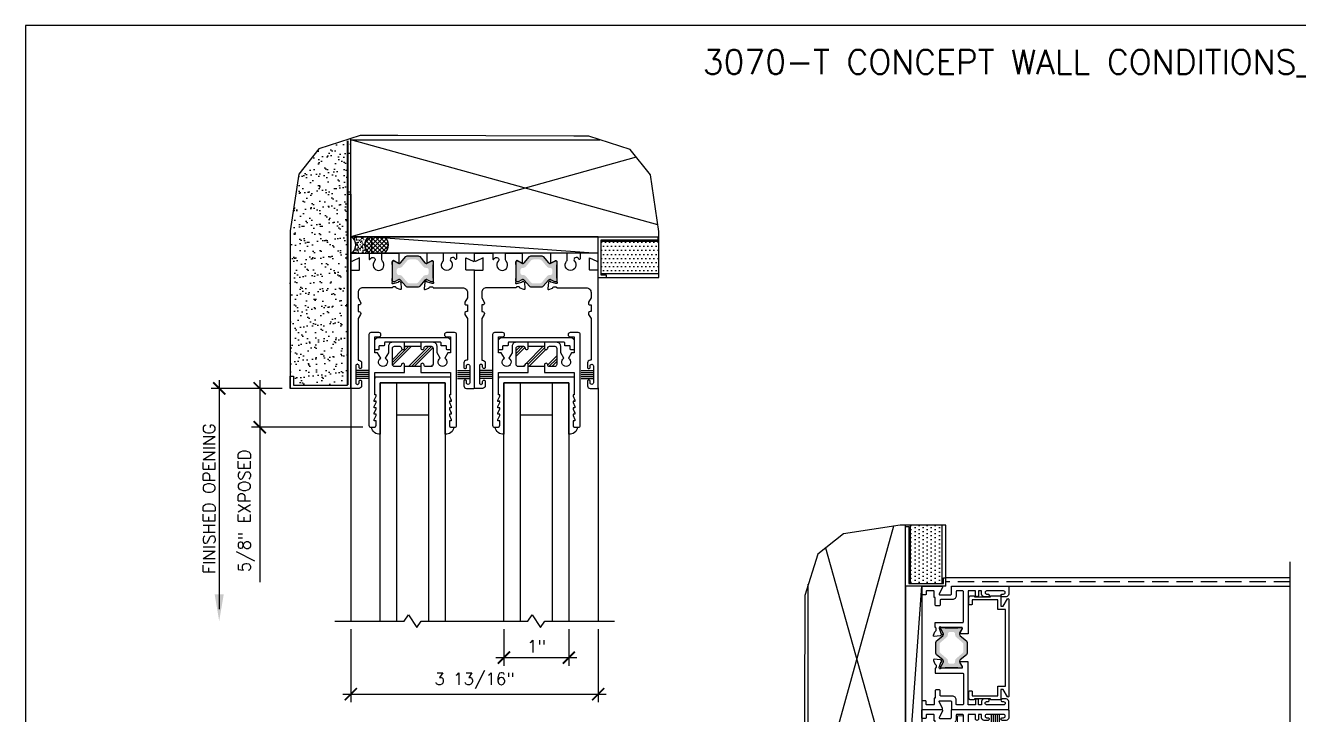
# Model space of a CAD drawing. Header units: inches. Extents: x 819.8 to 852.5, y 498 to 521.
# Drawn here: x 819.84 to 839.48, y 510.4 to 521.03 of the extents above; entities that cross this region are included whole.
import ezdxf

# ---------------------------------------------------------------- set-up
doc = ezdxf.new("R2010")
doc.units = ezdxf.units.IN
doc.header["$MEASUREMENT"] = 0
doc.linetypes.add('HIDDEN', pattern=[0.375, 0.25, -0.125])
for name, color, linetype in [('BACKUP PLATE', 6, 'Continuous'), ('BREAK', 6, 'Continuous'), ('DIM', 140, 'Continuous'), ('DIM @ 1', 140, 'Continuous'), ('ELEV_FRAME', 1, 'Continuous'), ('FRAME', 1, 'Continuous'), ('GEOMETRY', 7, 'Continuous'), ('GLASS', 7, 'Continuous'), ('GLASS-VINYL', 7, 'Continuous'), ('HATCH', 7, 'Continuous'), ('I-STRUT', 7, 'Continuous'), ('SEAL', 7, 'Continuous'), ('SHIM', 1, 'Continuous'), ('SILL-PAN', 7, 'Continuous'), ('STRIKE PLATE', 3, 'Continuous'), ('STRIKE-PLATE', 7, 'Continuous'), ('TEXT', 7, 'Continuous'), ('VENT', 5, 'Continuous'), ('WALL-CONDITION', 7, 'Continuous')]:
    doc.layers.add(name, color=color, linetype=linetype)
doc.layers.add('VIEWPORT LAYOUT', color=40, linetype='Continuous', plot=False)
doc.styles.get("Standard").update_dxf_attribs({"font": 'romans.shx'})
doc.dimstyles.new('1X1', dxfattribs={"dimtxt": 0.1875, "dimasz": 0.1875, "dimexe": 0.125, "dimexo": 0.125, "dimgap": 0.062, "dimtad": 1, "dimdec": 4, "dimzin": 11, "dimdsep": 46, "dimlunit": 5, "dimtxsty": 'Standard', "dimblk1": 'ARCHTICK', "dimblk2": 'ARCHTICK', "dimsah": 1, "dimcen": 0, "dimdle": 0.125, "dimadec": 0, "dimazin": 0, "dimtfac": 1, "dimtdec": 4, "dimtofl": 0, "dimtmove": 0, "dimatfit": 3, "dimldrblk": 'ARROW', "dimfxl": 0, "dimfrac": 2, "dimtolj": 1, "dimtzin": 0, "dimarcsym": 0})
pattern_1 = [(127.5, (0.01, 0), (-0.057805, -0.00189), [0, -0.0456, 0, -0.051, 0, -0.04875]), (97.5, (0.01, 0), (-0.084664, 0.053093), [0, -0.0246, 0, -0.0411, 0, -0.01575]), (57.5, (0.01, -0.0369), (-0.00017, 0.093424), [0, -0.015, 0, -0.054, 0, -0.0705]), (47.5, (0.01, -0.0369), (-0.02633, 0.090184), [0, -0.0075, 0, -0.0354, 0, -0.0405])]
pattern_2 = [(225, (0.01, 0), (0.0331456, -0.0331456), []), (315, (0.01, 0), (0.0331456, 0.0331456), [])]

# ---------------------------------------------------------------- blocks, each defined once
blk = doc.blocks.new('PAPER-SPACE')
blk.add_lwpolyline([(0, 0), (784.37, 0), (784.37, 553.2), (0, 553.2)], close=True)
blk = doc.blocks.new('3700-HEAD')
at = {"layer": 'I-STRUT'}
h = blk.add_hatch(color=256, dxfattribs=at)
h.dxf.hatch_style = 1
edge = h.paths.add_edge_path(flags=16)
edge.add_arc((0.753, 1.692), 0.0472, 39.9998, 90, ccw=False)
edge.add_line((0.789, 1.722), (0.87, 1.626))
edge.add_arc((0.906, 1.657), 0.0472, 219.9998, 270)
edge.add_line((0.906, 1.609), (1.002, 1.609))
edge.add_arc((1.002, 1.657), 0.0472, 270, 320.0002)
edge.add_line((1.038, 1.626), (1.119, 1.722))
edge.add_arc((1.155, 1.692), 0.0472, 90, 140.0002, ccw=False)
edge.add_line((1.155, 1.739), (1.165, 1.739))
edge.add_arc((1.165, 1.774), 0.0355, 270.7985, 360)
edge.add_line((1.2, 1.774), (1.2, 1.814))
edge.add_arc((1.165, 1.814), 0.0355, 0, 89.2015)
edge.add_line((1.165, 1.85), (1.155, 1.85))
edge.add_arc((1.155, 1.897), 0.0472, 219.9998, 270, ccw=False)
edge.add_line((1.119, 1.867), (1.038, 1.962))
edge.add_arc((1.002, 1.932), 0.0472, 39.9998, 90)
edge.add_line((1.002, 1.979), (0.906, 1.979))
edge.add_arc((0.906, 1.932), 0.0472, 90, 140.0002)
edge.add_line((0.87, 1.962), (0.789, 1.867))
edge.add_arc((0.753, 1.897), 0.0472, 270, 320.0002, ccw=False)
edge.add_line((0.753, 1.85), (0.743, 1.85))
edge.add_arc((0.743, 1.814), 0.0355, 90.7985, 180)
edge.add_line((0.708, 1.814), (0.708, 1.774))
edge.add_arc((0.743, 1.774), 0.0355, 180, 269.2015)
edge.add_line((0.743, 1.739), (0.753, 1.739))
edge = h.paths.add_edge_path()
edge.add_arc((0.744, 1.948), 0.0302, 239.9999, 319.9998)
edge.add_line((0.767, 1.929), (0.847, 2.024))
edge.add_arc((0.87, 2.004), 0.0302, 90, 139.9998, ccw=False)
edge.add_line((0.87, 2.034), (1.038, 2.034))
edge.add_arc((1.038, 2.004), 0.0302, 40.0002, 90, ccw=False)
edge.add_line((1.061, 2.024), (1.141, 1.929))
edge.add_arc((1.164, 1.948), 0.0302, 220.0002, 300.0001)
edge.add_line((1.179, 1.922), (1.237, 1.955))
edge.add_arc((1.243, 1.945), 0.0119, 90, 120.0001, ccw=False)
edge.add_line((1.243, 1.957), (1.257, 1.957))
edge.add_arc((1.257, 1.945), 0.0119, 0.069, 90.069, ccw=False)
edge.add_line((1.269, 1.945), (1.269, 1.902))
edge.add_arc((1.259, 1.902), 0.00991, -53.1301, 0, ccw=False)
edge.add_line((1.265, 1.894), (1.265, 1.694))
edge.add_arc((1.259, 1.686), 0.00991, 0, 53.1301, ccw=False)
edge.add_line((1.269, 1.686), (1.269, 1.643))
edge.add_arc((1.257, 1.643), 0.0119, 270, 360, ccw=False)
edge.add_line((1.257, 1.632), (1.243, 1.632))
edge.add_arc((1.243, 1.643), 0.0119, 239.9999, 270, ccw=False)
edge.add_line((1.237, 1.633), (1.179, 1.666))
edge.add_arc((1.164, 1.64), 0.0302, 59.9999, 139.9998)
edge.add_line((1.141, 1.66), (1.061, 1.565))
edge.add_arc((1.038, 1.584), 0.0302, 270, 319.9998, ccw=False)
edge.add_line((1.038, 1.554), (0.87, 1.554))
edge.add_arc((0.87, 1.584), 0.0302, 220.0002, 270, ccw=False)
edge.add_line((0.847, 1.565), (0.767, 1.66))
edge.add_arc((0.744, 1.64), 0.0302, 40.0002, 120.0001)
edge.add_line((0.729, 1.666), (0.671, 1.633))
edge.add_arc((0.665, 1.643), 0.0119, 270, 300.0001, ccw=False)
edge.add_line((0.665, 1.632), (0.651, 1.632))
edge.add_arc((0.651, 1.643), 0.0119, 180, 270, ccw=False)
edge.add_line((0.639, 1.643), (0.639, 1.686))
edge.add_arc((0.649, 1.686), 0.00991, 126.8699, 180, ccw=False)
edge.add_line((0.643, 1.694), (0.643, 1.894))
edge.add_arc((0.649, 1.902), 0.00991, 180, 233.1301, ccw=False)
edge.add_line((0.639, 1.902), (0.639, 1.945))
edge.add_arc((0.651, 1.945), 0.0119, 89.931, 179.931, ccw=False)
edge.add_line((0.651, 1.957), (0.665, 1.957))
edge.add_arc((0.665, 1.945), 0.0119, 59.9999, 90, ccw=False)
edge.add_line((0.671, 1.955), (0.729, 1.922))
for points in [[(0.11, 1.388), (0.148, 1.322, -0.57735), (0.122, 1.277), (0.11, 1.277), (0.11, 1.177), (0.122, 1.177, -0.57735), (0.148, 1.132), (0.11, 1.066), (0.11, 0.434, 0.414214), (0.12, 0.424), (0.125, 0.424, -0.414214), (0.165, 0.384), (0.165, 0.317, -0.414214), (0.145, 0.297), (0.144, 0.297, -0.414214), (0.125, 0.317), (0.125, 0.338, 0.414214), (0.1, 0.362), (0.099, 0.362, 0.414214), (0.075, 0.338), (0.075, 0.077, 0.414214), (0.099, 0.052), (0.1, 0.052, 0.414214), (0.125, 0.077), (0.125, 0.098, -0.414214), (0.144, 0.117), (0.145, 0.117, -0.414214), (0.165, 0.098), (0.165, 0.03, -0.414214), (0.125, -0.01), (0.01, -0.01, -0.414214), (0, 0), (0, 1.805, -0.414214), (0.01, 1.815), (0.125, 1.815, 0.414214), (0.135, 1.825), (0.135, 2.003), (0.023, 1.951, -0.546624), (0, 1.966), (0, 2.068, -0.414214), (0.01, 2.078), (0.27, 2.078, -0.414214), (0.28, 2.068), (0.28, 1.99, 0.733941), (0.298, 1.984, -0.034035), (0.311, 2, -0.505732), (0.369, 1.994), (0.369, 1.993, -0.327538), (0.365, 1.951, 0.652778), (0.427, 1.81, 0.660027), (0.487, 1.952, -0.193039), (0.479, 1.973), (0.479, 2.068, -0.414214), (0.489, 2.078), (0.727, 2.078, -0.414214), (0.737, 2.068), (0.737, 1.933, -0.585524), (0.725, 1.926), (0.666, 1.959, 0.137872), (0.659, 1.961), (0.651, 1.961, 0.414214), (0.639, 1.949), (0.639, 1.636, -0.213422), (0.635, 1.627, 0.6885), (0.643, 1.606), (0.649, 1.606, 0.065543), (0.652, 1.607), (0.728, 1.627, 0.267949), (0.736, 1.635), (0.738, 1.64, -0.57735), (0.751, 1.643), (0.765, 1.629, -0.176327), (0.769, 1.622), (0.777, 1.529, -0.548619), (0.761, 1.516), (0.705, 1.537, -0.263725), (0.698, 1.545, 0.359508), (0.686, 1.555), (0.651, 1.555, 0.414214), (0.639, 1.543), (0.185, 1.543, 0.414214), (0.11, 1.468), (0.11, 1.388)], [(1.798, 1.388), (1.76, 1.322, 0.57735), (1.786, 1.277), (1.798, 1.277), (1.798, 1.177), (1.786, 1.177, 0.57735), (1.76, 1.132), (1.798, 1.066), (1.798, 0.434, -0.414214), (1.788, 0.424), (1.783, 0.424, 0.414214), (1.743, 0.384), (1.743, 0.317, 0.414214), (1.763, 0.297), (1.763, 0.297, 0.414214), (1.783, 0.317), (1.783, 0.338, -0.414214), (1.807, 0.362), (1.808, 0.362, -0.414214), (1.833, 0.338), (1.833, 0.077, -0.414214), (1.808, 0.052), (1.807, 0.052, -0.414214), (1.783, 0.077), (1.783, 0.098, 0.414214), (1.763, 0.117), (1.762, 0.117, 0.414214), (1.743, 0.098), (1.743, 0.03, 0.414214), (1.783, -0.01), (1.898, -0.01, 0.414214), (1.908, 0), (1.908, 1.805, 0.414214), (1.898, 1.815), (1.783, 1.815, -0.414214), (1.773, 1.825), (1.773, 2.003), (1.885, 1.951, 0.546624), (1.908, 1.966), (1.908, 2.068, 0.414214), (1.898, 2.078), (1.638, 2.078, 0.414214), (1.628, 2.068), (1.628, 1.99, -0.733941), (1.61, 1.984, 0.034035), (1.597, 2, 0.505732), (1.539, 1.994), (1.539, 1.993, 0.327538), (1.543, 1.951, -0.652778), (1.481, 1.81, -0.660027), (1.421, 1.952, 0.193039), (1.429, 1.973), (1.429, 2.068, 0.414214), (1.419, 2.078), (1.181, 2.078, 0.414214), (1.171, 2.068), (1.171, 1.933, 0.585524), (1.183, 1.926), (1.242, 1.959, -0.137872), (1.249, 1.961), (1.257, 1.961, -0.414214), (1.269, 1.949), (1.269, 1.636, 0.213422), (1.273, 1.627, -0.6885), (1.265, 1.606), (1.259, 1.606, -0.065543), (1.256, 1.607), (1.18, 1.627, -0.267949), (1.172, 1.635), (1.17, 1.64, 0.57735), (1.157, 1.643), (1.143, 1.629, 0.176327), (1.139, 1.622), (1.131, 1.529, 0.548619), (1.147, 1.516), (1.203, 1.537, 0.263725), (1.21, 1.545, -0.359508), (1.222, 1.555), (1.257, 1.555, -0.414214), (1.269, 1.543), (1.723, 1.543, -0.414214), (1.798, 1.468), (1.798, 1.388)]]:
    blk.add_lwpolyline(points, format="xyb")
blk.add_lwpolyline([(0.729, 1.922, 0.36397), (0.767, 1.929), (0.847, 2.024, -0.221694), (0.87, 2.034), (1.038, 2.034, -0.221694), (1.061, 2.024), (1.141, 1.929, 0.36397), (1.179, 1.922), (1.237, 1.955, -0.131653), (1.243, 1.957), (1.257, 1.957, -0.414214), (1.269, 1.945), (1.269, 1.902, -0.236068), (1.265, 1.894), (1.265, 1.694, -0.236068), (1.269, 1.686), (1.269, 1.643, -0.414214), (1.257, 1.632), (1.243, 1.632, -0.131653), (1.237, 1.633), (1.179, 1.666, 0.36397), (1.141, 1.66), (1.061, 1.565, -0.221694), (1.038, 1.554), (0.87, 1.554, -0.221694), (0.847, 1.565), (0.767, 1.66, 0.36397), (0.729, 1.666), (0.671, 1.633, -0.131653), (0.665, 1.632), (0.651, 1.632, -0.414214), (0.639, 1.643), (0.639, 1.686, -0.236068), (0.643, 1.694), (0.643, 1.894, -0.236068), (0.639, 1.902), (0.639, 1.945, -0.414214), (0.651, 1.957), (0.665, 1.957, -0.131653), (0.671, 1.955)], format="xyb", close=True, dxfattribs=at)
blk = doc.blocks.new('RALE-SREADER')
at = {"layer": 'GEOMETRY', "color": 1}
blk.add_lwpolyline([(0.135, -0.08), (0.07, -0.08, 0.414214), (0.06, -0.09), (0.06, -0.133, -0.414214), (0.05, -0.143), (0.01, -0.143, -0.414214), (0, -0.133), (0, 0, -0.414214), (0.05, 0.05), (1.116, 0.05, -0.414214), (1.166, 0), (1.166, -0.133, -0.414214), (1.156, -0.143), (1.116, -0.143, -0.414214), (1.106, -0.133), (1.106, -0.09, 0.414214), (1.096, -0.08), (1.031, -0.08, -0.414214), (1.021, -0.07), (1.021, -0.035, 0.414214), (1.011, -0.025), (0.155, -0.025, 0.414214), (0.145, -0.035), (0.145, -0.07, -0.414214)], format="xyb", close=True, dxfattribs=at)
blk = doc.blocks.new('3075 TOP RAIL')
h = blk.add_hatch()
h.set_pattern_fill('PLAST', angle=45, style=0)
h.paths.add_polyline_path([(-0.125, 0.312), (-0.125, 0.286, -0.414214), (-0.149, 0.262), (-0.151, 0.262, -0.414214), (-0.175, 0.286), (-0.175, 0.287, 0.414214), (-0.2, 0.312), (-0.282, 0.312, 0.414214), (-0.313, 0.281), (-0.313, 0.031, 0.414214), (-0.282, 0), (-0.2, 0, 0.414214), (-0.175, 0.025, -0.414214), (-0.15, 0.05), (-0.149, 0.05, -0.414214), (-0.125, 0.026), (-0.125, 0), (0.125, 0), (0.125, 0.026, -0.414214), (0.149, 0.05), (0.15, 0.05, -0.414214), (0.175, 0.025, 0.414214), (0.2, 0), (0.282, 0, 0.414214), (0.313, 0.031), (0.313, 0.281, 0.414214), (0.282, 0.312), (0.2, 0.312, 0.420325), (0.175, 0.286, -0.420203), (0.151, 0.262), (0.149, 0.262, -0.414214), (0.125, 0.286), (0.125, 0.312)])
at = {"color": 7}
for p, q in [((-0.125, 0.312), (0.125, 0.312)), ((0.125, 0), (-0.125, 0))]:
    blk.add_line(p, q, dxfattribs=at)
for points in [[(-0.149, 0.05), (-0.15, 0.05, 0.414214), (-0.175, 0.025, -0.414214), (-0.2, 0), (-0.282, 0, -0.414214), (-0.313, 0.031), (-0.313, 0.281, -0.414214), (-0.282, 0.312), (-0.2, 0.312, -0.414214), (-0.175, 0.287), (-0.175, 0.286, 0.414214), (-0.151, 0.262), (-0.149, 0.262, 0.414214), (-0.125, 0.286), (-0.125, 0.343), (-0.126, 0.374), (-0.156, 0.374), (-0.313, 0.374, 0.414214), (-0.375, 0.312), (-0.375, 0.214), (-0.425, 0.129, -3.732051), (-0.494, 0.129), (-0.543, 0.214), (-0.583, 0.214), (-0.583, 0.461), (-0.519, 0.461, 0.414214), (-0.49, 0.49), (-0.49, 0.492, 0.414214), (-0.521, 0.523), (-0.646, 0.523, 0.414214), (-0.677, 0.492), (-0.677, -0.906, 0.414214), (-0.646, -0.937), (-0.596, -0.937, 0.414214), (-0.565, -0.906), (-0.565, -0.837), (-0.595, -0.837), (-0.595, -0.817), (-0.565, -0.757), (-0.565, -0.737), (-0.595, -0.737), (-0.595, -0.717), (-0.565, -0.657), (-0.565, -0.637), (-0.595, -0.637), (-0.595, -0.617), (-0.565, -0.557), (-0.565, -0.537), (-0.595, -0.537), (-0.595, -0.517), (-0.565, -0.457), (-0.565, -0.437), (-0.583, -0.437), (-0.583, -0.094), (-0.125, -0.094), (-0.125, 0.026, 0.414214)], [(0.583, -0.437), (0.565, -0.437), (0.565, -0.457), (0.595, -0.517), (0.595, -0.537), (0.565, -0.537), (0.565, -0.557), (0.595, -0.617), (0.595, -0.637), (0.565, -0.637), (0.565, -0.657), (0.595, -0.717), (0.595, -0.737), (0.565, -0.737), (0.565, -0.757), (0.595, -0.817), (0.595, -0.837), (0.565, -0.837), (0.565, -0.906, 0.414214), (0.596, -0.937), (0.646, -0.937, 0.414214), (0.677, -0.906), (0.677, 0.492, 0.414214), (0.646, 0.523), (0.521, 0.523, 0.414214), (0.49, 0.492), (0.49, 0.49, 0.414214), (0.519, 0.461), (0.583, 0.461), (0.583, 0.214), (0.543, 0.214), (0.493, 0.129, -3.732051), (0.425, 0.129), (0.375, 0.214), (0.375, 0.312, 0.414214), (0.313, 0.374), (0.156, 0.374), (0.127, 0.374), (0.125, 0.343), (0.125, 0.286, 0.414214), (0.149, 0.262), (0.151, 0.262, 0.414214), (0.175, 0.286), (0.175, 0.287, -0.414214), (0.2, 0.312), (0.282, 0.312, -0.414214), (0.313, 0.281), (0.313, 0.031, -0.414214), (0.282, 0), (0.2, 0, -0.414214), (0.175, 0.025, 0.414214), (0.15, 0.05), (0.149, 0.05, 0.414214), (0.125, 0.026), (0.125, -0.094), (0.583, -0.094)]]:
    blk.add_lwpolyline(points, format="xyb", close=True)
blk.add_blockref('RALE-SREADER', (-0.583, 0.399))
blk = doc.blocks.new('A$C5A66615D')
for p, q in [((0.19, 0.124), (0, 0.124)), ((0.19, 0.093), (0, 0.093)), ((0.19, 0.062), (0, 0.062)), ((0.19, 0.031), (0, 0.031)), ((0.19, 0), (0, 0))]:
    blk.add_line(p, q)
blk = doc.blocks.new('*U138')
at = {"layer": 'FRAME'}
blk.add_blockref('3700-HEAD', (0, -2.068), dxfattribs=at)
at = {"layer": 'SEAL'}
blk.add_blockref('A$C5A66615D', (0.074, -1.928), dxfattribs=at)
at = {"layer": 'SEAL', "xscale": -1}
blk.add_blockref('A$C5A66615D', (1.834, -1.928), dxfattribs=at)
at = {"layer": 'VENT'}
blk.add_blockref('3075 TOP RAIL', (0.954, -1.741), dxfattribs=at)
blk = doc.blocks.new('*U176')
blk.add_lwpolyline([(1.179, 0.5), (1.161, 0.5), (1.161, 0.48), (1.191, 0.42), (1.191, 0.4), (1.161, 0.4), (1.161, 0.38), (1.191, 0.32), (1.191, 0.3), (1.161, 0.3), (1.161, 0.28), (1.191, 0.22), (1.191, 0.2), (1.161, 0.2), (1.161, 0.18), (1.191, 0.12), (1.191, 0.1), (1.161, 0.1), (1.161, 0.031, 0.414214), (1.192, 0), (1.23, 0, -0.438024), (1.096, -0.105), (1.096, 0.687), (0.096, 0.687), (0.096, -0.105, -0.438024), (-0.038, 0), (0, 0, 0.414214), (0.031, 0.031), (0.031, 0.1), (0.001, 0.1), (0.001, 0.12), (0.031, 0.18), (0.031, 0.2), (0.001, 0.2), (0.001, 0.22), (0.031, 0.28), (0.031, 0.3), (0.001, 0.3), (0.001, 0.32), (0.031, 0.38), (0.031, 0.4), (0.001, 0.4), (0.001, 0.42), (0.031, 0.48), (0.031, 0.5), (0.013, 0.5), (0.013, 0.713), (0.013, 0.749, -0.072616), (0.017, 0.776), (1.175, 0.776, -0.072616), (1.179, 0.749), (1.179, 0.713)], format="xyb", close=True)
at = {"layer": 'GLASS'}
for p, q in [((0.096, -2.993), (0.096, 0.687)), ((0.096, 0.687), (1.096, 0.687)), ((0.346, 0.687), (0.346, -2.993)), ((0.846, -2.993), (0.846, 0.687)), ((1.096, 0.687), (1.096, -2.993)), ((0.846, 0.187), (0.346, 0.187))]:
    blk.add_line(p, q, dxfattribs=at)
blk = doc.blocks.new('*U144')
h = blk.add_hatch()
h.set_pattern_fill('AR-SAND', color=256, scale=0.1, angle=180, style=0)
h.set_pattern_definition([(217.5, (0, -1.463), (0.006299, -0.1926824), [0, -0.152, 0, -0.17, 0, -0.1625]), (187.5, (0, -1.463), (-0.176978, -0.282215), [0, -0.082, 0, -0.137, 0, -0.0525]), (147.5, (0.123, -1.463), (-0.311414, -0.000566), [0, -0.05, 0, -0.18, 0, -0.235]), (137.5, (0.123, -1.463), (-0.300613, -0.087768), [0, -0.025, 0, -0.118, 0, -0.135])])
h.paths.add_polyline_path([(-0.938, -1.901), (-0.888, -1.901), (-0.888, -2.038), (-0.05, -2.038), (-0.05, 0.908), (0, 0.908), (0, 1.768), (-0.494, 1.61), (-0.805, 1.217), (-0.938, 0.341)])
h = blk.add_hatch()
h.set_pattern_fill('DOTS', color=256, style=0)
h.set_pattern_definition([(0, (1.566, 0), (0.03125, 0.0625), [0, -0.0625])])
h.paths.add_polyline_path([(3.856, -0.315), (4.753, -0.315), (4.753, 0.18), (3.856, 0.18)])
at = {"layer": 'SHIM'}
h = blk.add_hatch(dxfattribs=at)
h.set_pattern_fill('AR-SAND', color=256, scale=0.03, angle=90, style=0)
h.set_pattern_definition(pattern_1)
edge = h.paths.add_edge_path()
edge.add_arc((0.371, 0.125), 0.157, 127.2371, 232.7629, ccw=False)
edge.add_line((0.276, 0.25), (0.01, 0.25))
edge.add_arc((-0.085, 0.125), 0.157, -52.7629, 52.7629, ccw=False)
edge.add_line((0.01, 0), (0.276, 0))
h = blk.add_hatch(dxfattribs=at)
h.set_pattern_fill('ANSI37', color=256, scale=0.375, angle=180, style=0)
h.set_pattern_definition(pattern_2)
edge = h.paths.add_edge_path()
edge.add_line((0.276, 0), (0.518, 0))
edge.add_arc((0.423, 0.125), 0.157, 307.2371, 412.7629)
edge.add_line((0.518, 0.25), (0.276, 0.25))
edge.add_arc((0.371, 0.125), 0.157, 127.2371, 232.7629)
for p, q in [((0, -2.088), (0, 1.768)), ((0, 1.75), (3.842, 1.75)), ((4.738, 0.434), (0, 1.75)), ((4.404, 1.482), (0, 0.25)), ((0, 0.25), (4.753, 0.25)), ((3.816, -0.375), (3.816, 0.25)), ((3.816, -0.375), (4.753, -0.375))]:
    blk.add_line(p, q)
for points in [[(4.753, -0.375), (4.753, 0.331), (4.621, 1.208), (4.31, 1.601), (3.672, 1.804), (3.441, 1.804), (0.722, 1.814), (0.144, 1.814), (-0.494, 1.61), (-0.805, 1.217), (-0.938, 0.341), (-0.938, -2.088)], [(4.734, 0.25), (4.734, 0.2), (3.856, 0.2), (3.856, -0.315), (3.856, -0.337), (3.941, -0.337), (3.941, -0.375)], [(3.856, -0.315), (4.753, -0.315), (4.753, 0.18), (3.856, 0.18), (3.856, -0.315)]]:
    blk.add_lwpolyline(points)
blk.add_lwpolyline([(-0.05, -2.038), (-0.05, 0.908), (0, 0.908), (0, -2.088), (-0.938, -2.088), (-0.938, -1.901), (-0.888, -1.901), (-0.888, -2.038)], close=True)
for points in [[(0.276, 0, -0.496001), (0.276, 0.25), (0.01, 0.25, -0.496001), (0.01, 0)], [(0.276, 0), (0.518, 0, 0.496001), (0.518, 0.25), (0.276, 0.25, 0.496001)]]:
    blk.add_lwpolyline(points, format="xyb", close=True, dxfattribs=at)
blk.add_lwpolyline([(3.816, 0), (3.816, 0.25), (0.322, 0.25), (3.816, 0), (0.322, 0), (0.322, 0.25)], dxfattribs=at)
blk = doc.blocks.new('_ARCHTICK')
at = {"color": 0, "linetype": 'ByBlock', "const_width": 0.15}
blk.add_lwpolyline([(-0.5, -0.5), (0.5, 0.5)], dxfattribs=at)
blk = doc.blocks.new('*D142')
at = {"layer": 'DEFPOINTS', "color": 0}
for p in [(824.858, 511.839), (828.674, 511.839), (828.674, 510.714)]:
    blk.add_point(p, dxfattribs=at)
at = {"layer": 'DIM', "color": 0, "lineweight": -2}
for p, q in [((824.858, 511.714), (824.858, 510.589)), ((828.674, 511.714), (828.674, 510.589)), ((824.733, 510.714), (828.799, 510.714))]:
    blk.add_line(p, q, dxfattribs=at)
at = {"layer": 'DIM', "color": 0, "lineweight": -2, "xscale": 0.1875, "yscale": 0.1875, "zscale": 0.1875, "rotation": 180}
blk.add_blockref('_ARCHTICK', (824.858, 510.714), dxfattribs=at)
at = {"layer": 'DIM', "color": 0, "lineweight": -2, "xscale": 0.1875, "yscale": 0.1875, "zscale": 0.1875}
blk.add_blockref('_ARCHTICK', (828.674, 510.714), dxfattribs=at)
at = {"layer": 'DIM', "color": 0, "insert": (826.766, 510.919), "char_height": 0.1875, "attachment_point": 5}
blk.add_mtext('\\A1;3 13/16"', dxfattribs=at)
blk = doc.blocks.new('ARROW')
at = {"color": 0, "linetype": 'ByBlock'}
blk.add_solid([(-2.2, -0.37), (-2.2, 0.37), (0, 0)], dxfattribs=at)
at = {"layer": 'DEFPOINTS', "color": 0, "linetype": 'ByBlock'}
blk.add_point((0, 0), dxfattribs=at)
blk = doc.blocks.new('*D141')
at = {"layer": 'DEFPOINTS', "color": 0}
for p in [(827.22, 511.839), (828.22, 511.839), (828.22, 511.277)]:
    blk.add_point(p, dxfattribs=at)
at = {"layer": 'DIM', "color": 0, "lineweight": -2}
for p, q in [((827.22, 511.714), (827.22, 511.152)), ((828.22, 511.714), (828.22, 511.152)), ((827.095, 511.277), (828.345, 511.277))]:
    blk.add_line(p, q, dxfattribs=at)
at = {"layer": 'DIM', "color": 0, "lineweight": -2, "xscale": 0.1875, "yscale": 0.1875, "zscale": 0.1875, "rotation": 180}
blk.add_blockref('_ARCHTICK', (827.22, 511.277), dxfattribs=at)
at = {"layer": 'DIM', "color": 0, "lineweight": -2, "xscale": 0.1875, "yscale": 0.1875, "zscale": 0.1875}
blk.add_blockref('_ARCHTICK', (828.22, 511.277), dxfattribs=at)
at = {"layer": 'DIM', "color": 0, "insert": (827.72, 511.45), "char_height": 0.1875, "attachment_point": 5}
blk.add_mtext('\\A1;1"', dxfattribs=at)
blk = doc.blocks.new('3711-JAMB')
at = {"layer": 'I-STRUT'}
h = blk.add_hatch(color=256, dxfattribs=at)
h.dxf.hatch_style = 1
edge = h.paths.add_edge_path()
edge.add_arc((-0.719, -0.744), 0.0302, 149.9999, 229.9998)
edge.add_line((-0.738, -0.767), (-0.644, -0.847))
edge.add_arc((-0.663, -0.87), 0.0302, 0, 49.9998, ccw=False)
edge.add_line((-0.633, -0.87), (-0.633, -1.038))
edge.add_arc((-0.663, -1.038), 0.0302, 310.0002, 360, ccw=False)
edge.add_line((-0.644, -1.061), (-0.738, -1.141))
edge.add_arc((-0.719, -1.164), 0.0302, 130.0002, 210.0001)
edge.add_line((-0.745, -1.179), (-0.712, -1.237))
edge.add_arc((-0.722, -1.243), 0.0119, 0, 30.0001, ccw=False)
edge.add_line((-0.71, -1.243), (-0.71, -1.257))
edge.add_arc((-0.722, -1.257), 0.0119, -89.931, 0.069, ccw=False)
edge.add_line((-0.722, -1.269), (-0.765, -1.269))
edge.add_arc((-0.765, -1.259), 0.00991, 216.8699, 270, ccw=False)
edge.add_line((-0.773, -1.265), (-0.973, -1.265))
edge.add_arc((-0.981, -1.259), 0.00991, 270, 323.1301, ccw=False)
edge.add_line((-0.981, -1.269), (-1.024, -1.269))
edge.add_arc((-1.024, -1.257), 0.0119, 180, 270, ccw=False)
edge.add_line((-1.036, -1.257), (-1.036, -1.243))
edge.add_arc((-1.024, -1.243), 0.0119, 149.9999, 180, ccw=False)
edge.add_line((-1.034, -1.237), (-1.001, -1.179))
edge.add_arc((-1.027, -1.164), 0.0302, 329.9999, 409.9998)
edge.add_line((-1.008, -1.141), (-1.102, -1.061))
edge.add_arc((-1.083, -1.038), 0.0302, 180, 229.9998, ccw=False)
edge.add_line((-1.113, -1.038), (-1.113, -0.87))
edge.add_arc((-1.083, -0.87), 0.0302, 130.0002, 180, ccw=False)
edge.add_line((-1.102, -0.847), (-1.008, -0.767))
edge.add_arc((-1.027, -0.744), 0.0302, 310.0002, 390.0001)
edge.add_line((-1.001, -0.729), (-1.034, -0.671))
edge.add_arc((-1.024, -0.665), 0.0119, 180, 210.0001, ccw=False)
edge.add_line((-1.036, -0.665), (-1.036, -0.651))
edge.add_arc((-1.024, -0.651), 0.0119, 90, 180, ccw=False)
edge.add_line((-1.024, -0.639), (-0.981, -0.639))
edge.add_arc((-0.981, -0.649), 0.00991, 36.8699, 90, ccw=False)
edge.add_line((-0.973, -0.643), (-0.773, -0.643))
edge.add_arc((-0.765, -0.649), 0.00991, 90, 143.1301, ccw=False)
edge.add_line((-0.765, -0.639), (-0.722, -0.639))
edge.add_arc((-0.722, -0.651), 0.0119, -0.069, 89.931, ccw=False)
edge.add_line((-0.71, -0.651), (-0.71, -0.665))
edge.add_arc((-0.722, -0.665), 0.0119, -30.0001, 0, ccw=False)
edge.add_line((-0.712, -0.671), (-0.745, -0.729))
edge = h.paths.add_edge_path(flags=16)
edge.add_arc((-0.976, -0.753), 0.0472, -50.0002, 0, ccw=False)
edge.add_line((-0.945, -0.789), (-1.041, -0.87))
edge.add_arc((-1.011, -0.906), 0.0472, 129.9998, 180)
edge.add_line((-1.058, -0.906), (-1.058, -1.002))
edge.add_arc((-1.011, -1.002), 0.0472, 180, 230.0002)
edge.add_line((-1.041, -1.038), (-0.945, -1.119))
edge.add_arc((-0.976, -1.155), 0.0472, 0, 50.0002, ccw=False)
edge.add_line((-0.928, -1.155), (-0.928, -1.165))
edge.add_arc((-0.893, -1.165), 0.0355, 180.7985, 270)
edge.add_line((-0.893, -1.2), (-0.853, -1.2))
edge.add_arc((-0.853, -1.165), 0.0355, 270, 359.2015)
edge.add_line((-0.818, -1.165), (-0.818, -1.155))
edge.add_arc((-0.77, -1.155), 0.0472, 129.9998, 180, ccw=False)
edge.add_line((-0.801, -1.119), (-0.705, -1.038))
edge.add_arc((-0.735, -1.002), 0.0472, 309.9998, 360)
edge.add_line((-0.688, -1.002), (-0.688, -0.906))
edge.add_arc((-0.735, -0.906), 0.0472, 360, 410.0002)
edge.add_line((-0.705, -0.87), (-0.801, -0.789))
edge.add_arc((-0.77, -0.753), 0.0472, 180, 230.0002, ccw=False)
edge.add_line((-0.818, -0.753), (-0.818, -0.743))
edge.add_arc((-0.853, -0.743), 0.0355, 0.7985, 90)
edge.add_line((-0.853, -0.708), (-0.893, -0.708))
edge.add_arc((-0.893, -0.743), 0.0355, 90, 179.2015)
edge.add_line((-0.928, -0.743), (-0.928, -0.753))
for points in [[(-1.037, -0.21), (-1.039, -0.21, 0.414214), (-1.049, -0.22), (-1.049, -0.294, -0.414214), (-1.059, -0.304), (-1.114, -0.304, -0.414214), (-1.124, -0.294), (-1.124, -0.175), (-1.138, -0.175), (-1.138, -0.085, 0.414214), (-1.148, -0.075), (-1.255, -0.075, 0.414214), (-1.265, -0.085), (-1.265, -0.125, -0.414214), (-1.275, -0.135), (-1.323, -0.135, -0.414214), (-1.333, -0.125), (-1.333, -0.01, -0.414214), (-1.323, 0), (-1.026, 0, -0.546624), (-1.011, -0.023), (-1.062, -0.121, 0.546624), (-1.053, -0.135), (-0.885, -0.135, 0.414214), (-0.875, -0.125), (-0.875, -0.01, -0.414214), (-0.865, 0), (0, 0, -0.414214), (0.01, -0.01), (0.01, -0.125, -0.414214), (-0.03, -0.165), (-0.09, -0.165, -0.414214), (-0.11, -0.145, -0.414214), (-0.09, -0.125), (-0.07, -0.125, 0.414214), (-0.045, -0.1), (-0.045, -0.1, 0.414214), (-0.07, -0.075), (-0.331, -0.075, 0.414214), (-0.355, -0.1), (-0.355, -0.1, 0.414214), (-0.331, -0.125), (-0.31, -0.125, -0.414214), (-0.29, -0.145), (-0.29, -0.145, -0.414214), (-0.309, -0.165), (-0.37, -0.165, -0.414214), (-0.41, -0.125), (-0.41, -0.075), (-0.455, -0.075), (-0.455, -0.14, -0.414214), (-0.48, -0.165), (-0.48, -0.165, -0.414214), (-0.505, -0.141), (-0.505, -0.075), (-0.615, -0.075), (-0.615, -0.737), (-0.736, -0.737, -0.585524), (-0.742, -0.725), (-0.708, -0.665, 0.137872), (-0.706, -0.659), (-0.706, -0.651, 0.414214), (-0.718, -0.639), (-1.032, -0.639, -0.213422), (-1.04, -0.635, 0.6885), (-1.061, -0.643), (-1.061, -0.649, 0.065543), (-1.061, -0.652), (-1.04, -0.728, 0.267949), (-1.032, -0.736), (-1.028, -0.737, -0.57735), (-1.024, -0.751), (-1.038, -0.765, -0.176327), (-1.046, -0.768), (-1.139, -0.777, -0.548619), (-1.151, -0.761), (-1.131, -0.705, -0.263725), (-1.122, -0.698, 0.359508), (-1.112, -0.686), (-1.112, -0.651, 0.414214), (-1.124, -0.639), (-1.124, -0.564), (-0.7, -0.564, 0.414214), (-0.69, -0.554), (-0.69, -0.085, 0.414214), (-0.7, -0.075), (-0.79, -0.075, 0.414214), (-0.8, -0.085), (-0.8, -0.15, -0.414214), (-0.86, -0.21), (-1.039, -0.21)], [(-1.037, -1.698), (-1.039, -1.698, -0.414214), (-1.049, -1.688), (-1.049, -1.614, 0.414214), (-1.059, -1.604), (-1.114, -1.604, 0.414214), (-1.124, -1.614), (-1.124, -1.733), (-1.138, -1.733), (-1.138, -1.823, -0.414214), (-1.148, -1.833), (-1.255, -1.833, -0.414214), (-1.265, -1.823), (-1.265, -1.783, 0.414214), (-1.275, -1.773), (-1.323, -1.773, 0.414214), (-1.333, -1.783), (-1.333, -1.898, 0.414214), (-1.323, -1.908), (-1.026, -1.908, 0.546624), (-1.011, -1.885), (-1.062, -1.787, -0.546624), (-1.053, -1.773), (-0.885, -1.773, -0.414214), (-0.875, -1.783), (-0.875, -1.898, 0.414214), (-0.865, -1.908), (0, -1.908, 0.414214), (0.01, -1.898), (0.01, -1.783, 0.414214), (-0.03, -1.743), (-0.09, -1.743, 0.414214), (-0.11, -1.763, 0.414214), (-0.09, -1.783), (-0.07, -1.783, -0.414214), (-0.045, -1.808), (-0.045, -1.808, -0.414214), (-0.07, -1.833), (-0.331, -1.833, -0.414214), (-0.355, -1.808), (-0.355, -1.808, -0.414214), (-0.331, -1.783), (-0.31, -1.783, 0.414214), (-0.29, -1.763), (-0.29, -1.763, 0.414214), (-0.309, -1.743), (-0.37, -1.743, 0.414214), (-0.41, -1.783), (-0.41, -1.833), (-0.455, -1.833), (-0.455, -1.768, 0.414214), (-0.48, -1.743), (-0.48, -1.743, 0.414214), (-0.505, -1.767), (-0.505, -1.833), (-0.615, -1.833), (-0.615, -1.171), (-0.736, -1.171, 0.585524), (-0.742, -1.183), (-0.708, -1.243, -0.137872), (-0.706, -1.249), (-0.706, -1.257, -0.414214), (-0.718, -1.269), (-1.032, -1.269, 0.213422), (-1.04, -1.273, -0.6885), (-1.061, -1.265), (-1.061, -1.259, -0.065543), (-1.061, -1.256), (-1.04, -1.18, -0.267949), (-1.032, -1.172), (-1.028, -1.171, 0.57735), (-1.024, -1.157), (-1.038, -1.143, 0.176327), (-1.046, -1.14), (-1.139, -1.131, 0.548619), (-1.151, -1.147), (-1.131, -1.203, 0.263725), (-1.122, -1.21, -0.359508), (-1.112, -1.222), (-1.112, -1.257, -0.414214), (-1.124, -1.269), (-1.124, -1.344), (-0.7, -1.344, -0.414214), (-0.69, -1.354), (-0.69, -1.823, -0.414214), (-0.7, -1.833), (-0.79, -1.833, -0.414214), (-0.8, -1.823), (-0.8, -1.758, 0.414214), (-0.86, -1.698), (-1.039, -1.698)]]:
    blk.add_lwpolyline(points, format="xyb")
blk.add_lwpolyline([(-0.745, -0.729, 0.36397), (-0.738, -0.767), (-0.644, -0.847, -0.221694), (-0.633, -0.87), (-0.633, -1.038, -0.221694), (-0.644, -1.061), (-0.738, -1.141, 0.36397), (-0.745, -1.179), (-0.712, -1.237, -0.131653), (-0.71, -1.243), (-0.71, -1.257, -0.414214), (-0.722, -1.269), (-0.765, -1.269, -0.236068), (-0.773, -1.265), (-0.973, -1.265, -0.236068), (-0.981, -1.269), (-1.024, -1.269, -0.414214), (-1.036, -1.257), (-1.036, -1.243, -0.131653), (-1.034, -1.237), (-1.001, -1.179, 0.36397), (-1.008, -1.141), (-1.102, -1.061, -0.221694), (-1.113, -1.038), (-1.113, -0.87, -0.221694), (-1.102, -0.847), (-1.008, -0.767, 0.36397), (-1.001, -0.729), (-1.034, -0.671, -0.131653), (-1.036, -0.665), (-1.036, -0.651, -0.414214), (-1.024, -0.639), (-0.981, -0.639, -0.236068), (-0.973, -0.643), (-0.773, -0.643, -0.236068), (-0.765, -0.639), (-0.722, -0.639, -0.414214), (-0.71, -0.651), (-0.71, -0.665, -0.131653), (-0.712, -0.671)], format="xyb", close=True, dxfattribs=at)
blk = doc.blocks.new('3710 Jamb Filler')
blk.add_lwpolyline([(-0.12, 0.774, 0.414214), (-0.15, 0.804), (-0.27, 0.804, 0.414214), (-0.28, 0.794), (-0.28, 0.789), (-0.53, 0.789), (-0.53, 0.794, 0.414214), (-0.54, 0.804), (-0.585, 0.804, 0.414214), (-0.615, 0.774), (-0.615, 0.674, 0.414214), (-0.605, 0.664), (-0.575, 0.664, 0.414214), (-0.565, 0.674), (-0.565, 0.739), (-0.17, 0.739), (-0.17, 0.601, 0.414214), (-0.16, 0.591), (-0.05, 0.591), (-0.05, -0.591), (-0.16, -0.591, 0.414214), (-0.17, -0.601), (-0.17, -0.739), (-0.565, -0.739), (-0.565, -0.674, 0.414214), (-0.575, -0.664), (-0.605, -0.664, 0.414214), (-0.615, -0.674), (-0.615, -0.774, 0.414214), (-0.585, -0.804), (-0.54, -0.804, 0.414214), (-0.53, -0.794), (-0.53, -0.789), (-0.28, -0.789), (-0.28, -0.794, 0.414214), (-0.27, -0.804), (-0.15, -0.804, 0.414214), (-0.12, -0.774), (-0.12, -0.641), (-0.084, -0.641), (-0.019, -0.754, 0.767327), (0, -0.749), (0, 0.749, 0.767327), (-0.019, 0.754), (-0.084, 0.641), (-0.12, 0.641)], format="xyb", close=True)
blk = doc.blocks.new('*U139')
at = {"layer": 'FRAME'}
blk.add_blockref('3711-JAMB', (0, 0), dxfattribs=at)
at = {"layer": 'FRAME', "xscale": -1, "rotation": 180}
blk.add_blockref('3710 Jamb Filler', (0.01, -0.954), dxfattribs=at)
blk = doc.blocks.new('DFADFFADF DFD')
at = {"layer": 'BACKUP PLATE'}
for p, q in [((155.219, 38.501), (155.309, 38.501)), ((155.219, 38.501), (155.219, 37.001)), ((155.309, 38.501), (155.309, 37.001)), ((155.297, 38.09), (155.219, 38.157)), ((155.219, 37.845), (155.219, 38.157)), ((155.219, 37.845), (155.297, 37.913)), ((155.309, 38.09), (155.297, 38.09)), ((155.297, 37.913), (155.297, 38.089)), ((155.297, 37.913), (155.309, 37.913)), ((155.309, 37.913), (155.309, 38.089)), ((155.309, 37.819), (155.219, 37.819)), ((155.309, 37.819), (155.219, 37.819)), ((155.219, 37.819), (155.219, 37.683)), ((155.219, 37.819), (155.219, 37.683)), ((155.309, 37.819), (155.309, 37.683)), ((155.309, 37.819), (155.309, 37.683)), ((155.219, 37.683), (155.309, 37.683)), ((155.219, 37.683), (155.309, 37.683)), ((155.297, 37.59), (155.219, 37.657)), ((155.219, 37.345), (155.219, 37.657)), ((155.309, 37.59), (155.297, 37.59)), ((155.297, 37.413), (155.297, 37.589)), ((155.309, 37.413), (155.309, 37.589)), ((155.219, 37.345), (155.297, 37.413)), ((155.297, 37.413), (155.309, 37.413)), ((155.219, 37.001), (155.309, 37.001))]:
    blk.add_line(p, q, dxfattribs=at)
blk = doc.blocks.new('FDFDF')
at = {"color": 7, "linetype": 'Continuous', "lineweight": 15}
for p, q in [((156.21, 38.376), (156.398, 38.376)), ((156.21, 38.376), (156.21, 37.126)), ((156.21, 38.126), (156.21, 38.376)), ((156.398, 38.376), (156.398, 38.251)), ((156.55, 38.126), (156.21, 38.126)), ((156.21, 38.126), (156.21, 38.066)), ((156.398, 38.251), (156.82, 38.251)), ((156.55, 38.066), (156.55, 38.126)), ((156.82, 38.251), (156.82, 37.251)), ((156.82, 38.069), (156.21, 38.069)), ((156.21, 37.933), (156.21, 38.069)), ((156.21, 37.436), (156.21, 38.066)), ((156.21, 38.066), (156.55, 38.066)), ((156.21, 37.933), (156.82, 37.933)), ((156.55, 38.066), (156.55, 37.436)), ((156.61, 38.066), (156.55, 38.066)), ((156.61, 38.066), (156.61, 37.436)), ((156.82, 37.933), (156.82, 38.069)), ((156.82, 37.569), (156.21, 37.569)), ((156.21, 37.433), (156.21, 37.569)), ((156.82, 37.433), (156.82, 37.569)), ((156.21, 37.436), (156.21, 37.376)), ((156.55, 37.436), (156.21, 37.436)), ((156.21, 37.433), (156.82, 37.433)), ((156.55, 37.376), (156.21, 37.376)), ((156.21, 37.126), (156.21, 37.376)), ((156.55, 37.376), (156.55, 37.436)), ((156.61, 37.436), (156.55, 37.436)), ((156.398, 37.126), (156.21, 37.126)), ((156.398, 37.251), (156.82, 37.251)), ((156.398, 37.126), (156.398, 37.251))]:
    blk.add_line(p, q, dxfattribs=at)
for centre, start, end in [((156.55, 38.066), 0, 90), ((156.55, 38.066), 0, 90), ((156.55, 37.436), 270, 0), ((156.55, 37.436), 270, 0)]:
    blk.add_arc(centre, 0.06, start, end, dxfattribs=at)
blk = doc.blocks.new('FDF')
at = {"color": 7, "linetype": 'Continuous', "lineweight": 15}
for p, q in [((158.353, 38.61), (158.263, 38.61)), ((158.263, 38.61), (158.263, 38.471)), ((158.353, 38.471), (158.353, 38.61)), ((157.991, 38.381), (157.983, 38.381)), ((158.173, 38.381), (157.983, 38.381)), ((157.991, 38.381), (157.991, 38.291)), ((157.803, 38.201), (157.803, 37.301)), ((157.893, 38.201), (157.893, 37.301)), ((157.991, 38.291), (157.983, 38.291)), ((157.983, 38.291), (158.173, 38.291)), ((157.815, 37.84), (157.803, 37.84)), ((157.815, 37.84), (157.803, 37.84)), ((157.803, 37.84), (157.803, 37.664)), ((157.803, 37.84), (157.803, 37.664)), ((157.893, 37.831), (157.803, 37.831)), ((157.893, 37.831), (157.803, 37.831)), ((157.803, 37.672), (157.803, 37.831)), ((157.803, 37.672), (157.803, 37.831)), ((157.893, 37.907), (157.815, 37.84)), ((157.893, 37.907), (157.815, 37.84)), ((157.815, 37.84), (157.815, 37.664)), ((157.815, 37.84), (157.815, 37.664)), ((157.893, 37.907), (157.893, 37.596)), ((157.893, 37.907), (157.893, 37.596)), ((157.893, 37.672), (157.893, 37.831)), ((157.893, 37.672), (157.893, 37.831)), ((157.803, 37.672), (157.893, 37.672)), ((157.803, 37.672), (157.893, 37.672)), ((157.803, 37.663), (157.815, 37.663)), ((157.803, 37.663), (157.815, 37.663)), ((157.815, 37.663), (157.893, 37.595)), ((157.815, 37.663), (157.893, 37.595)), ((157.983, 37.211), (157.991, 37.211)), ((158.173, 37.211), (157.983, 37.211)), ((157.991, 37.211), (157.991, 37.121)), ((157.991, 37.121), (157.983, 37.121)), ((157.983, 37.121), (158.173, 37.121)), ((158.263, 37.031), (158.263, 36.892)), ((158.353, 36.892), (158.353, 37.031)), ((158.263, 36.892), (158.353, 36.892))]:
    blk.add_line(p, q, dxfattribs=at)
for centre, radius, start, end in [((157.983, 38.201), 0.18, 90, 180), ((157.983, 38.201), 0.18, 90, 180), ((157.983, 38.201), 0.18, 90, 180), ((157.983, 38.201), 0.18, 90, 180), ((158.173, 38.471), 0.09, 270, 0), ((158.173, 38.471), 0.09, 270, 0), ((158.173, 38.471), 0.18, 270, 0), ((158.173, 38.471), 0.18, 270, 0), ((157.983, 38.201), 0.09, 90, 180), ((157.983, 38.201), 0.09, 90, 180), ((157.983, 38.201), 0.09, 90, 180), ((157.983, 38.201), 0.09, 90, 180), ((157.983, 37.301), 0.18, 180, 270), ((157.983, 37.301), 0.18, 180, 270), ((157.983, 37.301), 0.18, 180, 270), ((157.983, 37.301), 0.18, 180, 270), ((157.983, 37.301), 0.09, 180, 270), ((157.983, 37.301), 0.09, 180, 270), ((157.983, 37.301), 0.09, 180, 270), ((157.983, 37.301), 0.09, 180, 270), ((158.173, 37.031), 0.18, 0, 90), ((158.173, 37.031), 0.18, 0, 90), ((158.173, 37.031), 0.09, 0, 90), ((158.173, 37.031), 0.09, 0, 90)]:
    blk.add_arc(centre, radius, start, end, dxfattribs=at)
blk = doc.blocks.new('ERE')
at = {"layer": 'STRIKE PLATE'}
for p, q in [((162.945, 38.501), (162.945, 37.001)), ((163.039, 38.501), (162.945, 38.501)), ((163.039, 38.501), (163.039, 37.001)), ((162.945, 38.157), (162.945, 37.345)), ((162.945, 38.157), (163.039, 38.157)), ((163.039, 37.954), (162.971, 37.876)), ((163.039, 37.954), (162.971, 37.876)), ((162.971, 37.876), (162.945, 37.876)), ((162.971, 37.876), (162.945, 37.876)), ((162.945, 37.626), (162.945, 37.876)), ((162.945, 37.626), (162.945, 37.876)), ((162.971, 37.876), (162.971, 37.626)), ((162.971, 37.876), (162.971, 37.626)), ((162.945, 37.626), (162.971, 37.626)), ((162.945, 37.626), (162.971, 37.626)), ((162.971, 37.626), (163.039, 37.548)), ((162.971, 37.626), (163.039, 37.548)), ((162.945, 37.345), (163.039, 37.345)), ((163.039, 37.001), (162.945, 37.001))]:
    blk.add_line(p, q, dxfattribs=at)
blk = doc.blocks.new('JAMB-STRIKE-PLATE')
at = {"layer": 'DIM'}
for name, p in [('FDF', (-159.043, -38.706)), ('DFADFFADF DFD', (-156.549, -38.706)), ('FDFDF', (-157.45, -38.706)), ('ERE', (-163.56, -38.706))]:
    blk.add_blockref(name, p, dxfattribs=at)
at = {"layer": 'ELEV_FRAME'}
blk.add_blockref('3711-JAMB', (0, 0), dxfattribs=at)
blk = doc.blocks.new('*U161')
at = {"layer": 'STRIKE-PLATE', "color": 7}
for p, q in [((-0.262, -0.075), (-0.262, -0.223)), ((-0.231, -0.075), (-0.231, -0.223)), ((-0.2, -0.075), (-0.2, -0.223)), ((-0.169, -0.075), (-0.169, -0.223)), ((-0.138, -0.075), (-0.138, -0.223)), ((-0.262, -1.833), (-0.262, -1.685)), ((-0.231, -1.833), (-0.231, -1.685)), ((-0.2, -1.833), (-0.2, -1.685)), ((-0.169, -1.833), (-0.169, -1.685)), ((-0.138, -1.833), (-0.138, -1.685))]:
    blk.add_line(p, q, dxfattribs=at)
at = {"layer": 'FRAME'}
blk.add_blockref('JAMB-STRIKE-PLATE', (0, 0), dxfattribs=at)
blk = doc.blocks.new('*U145')
h = blk.add_hatch()
h.set_pattern_fill('AR-SAND', color=256, scale=0.1, angle=180, style=0)
h.set_pattern_definition([(217.5, (0, -0.718), (0.006299, -0.192682), [0, -0.152, 0, -0.17, 0, -0.1625]), (187.5, (0, -0.718), (-0.176978, -0.282215), [0, -0.082, 0, -0.137, 0, -0.0525]), (147.5, (0.123, -0.718), (-0.311414, -0.000566), [0, -0.05, 0, -0.18, 0, -0.235]), (137.5, (0.123, -0.718), (-0.300613, -0.087768), [0, -0.025, 0, -0.118, 0, -0.135])])
h.paths.add_polyline_path([(-0.938, -1.156), (-0.888, -1.156), (-0.888, -1.293), (-0.05, -1.293), (-0.05, 0.908), (0, 0.908), (0, 1.768), (-0.494, 1.61), (-0.805, 1.217), (-0.938, 0.341)])
h = blk.add_hatch()
h.set_pattern_fill('DOTS', color=256, style=0)
h.set_pattern_definition([(0, (1.566, 0), (0.03125, 0.0625), [0, -0.0625])])
h.paths.add_polyline_path([(3.856, -0.315), (4.754, -0.315), (4.754, 0.18), (3.856, 0.18)])
at = {"layer": 'SHIM'}
h = blk.add_hatch(dxfattribs=at)
h.set_pattern_fill('AR-SAND', color=256, scale=0.03, angle=90, style=0)
h.set_pattern_definition(pattern_1)
edge = h.paths.add_edge_path()
edge.add_arc((0.371, 0.125), 0.157, 127.2371, 232.7629, ccw=False)
edge.add_line((0.276, 0.25), (0.01, 0.25))
edge.add_arc((-0.085, 0.125), 0.157, -52.7629, 52.7629, ccw=False)
edge.add_line((0.01, 0), (0.276, 0))
h = blk.add_hatch(dxfattribs=at)
h.set_pattern_fill('ANSI37', color=256, scale=0.375, angle=180, style=0)
h.set_pattern_definition(pattern_2)
edge = h.paths.add_edge_path()
edge.add_line((0.276, 0), (0.518, 0))
edge.add_arc((0.423, 0.125), 0.157, 307.2371, 412.7629)
edge.add_line((0.518, 0.25), (0.276, 0.25))
edge.add_arc((0.371, 0.125), 0.157, 127.2371, 232.7629)
for p, q in [((0, -1.343), (0, 1.768)), ((0, 1.75), (3.842, 1.75)), ((4.738, 0.434), (0, 1.75)), ((4.404, 1.482), (0, 0.25)), ((0, 0.25), (4.754, 0.25)), ((3.816, -0.375), (3.816, 0.25)), ((3.816, -0.375), (4.754, -0.375))]:
    blk.add_line(p, q)
for points in [[(4.754, -0.375), (4.754, 0.331), (4.621, 1.208), (4.31, 1.601), (3.672, 1.804), (3.441, 1.804), (0.722, 1.814), (0.144, 1.814), (-0.494, 1.61), (-0.805, 1.217), (-0.938, 0.341), (-0.938, -1.343)], [(4.734, 0.25), (4.734, 0.2), (3.856, 0.2), (3.856, -0.315), (3.856, -0.337), (3.941, -0.337), (3.941, -0.375)], [(3.856, -0.315), (4.754, -0.315), (4.754, 0.18), (3.856, 0.18), (3.856, -0.315)]]:
    blk.add_lwpolyline(points)
blk.add_lwpolyline([(-0.05, -1.293), (-0.05, 0.908), (0, 0.908), (0, -1.343), (-0.938, -1.343), (-0.938, -1.156), (-0.888, -1.156), (-0.888, -1.293)], close=True)
for points in [[(0.276, 0, -0.496001), (0.276, 0.25), (0.01, 0.25, -0.496001), (0.01, 0)], [(0.276, 0), (0.518, 0, 0.496001), (0.518, 0.25), (0.276, 0.25, 0.496001)]]:
    blk.add_lwpolyline(points, format="xyb", close=True, dxfattribs=at)
blk.add_lwpolyline([(3.816, 0), (3.816, 0.25), (0.322, 0.25), (3.816, 0), (0.322, 0), (0.322, 0.25)], dxfattribs=at)
blk = doc.blocks.new('*D175')
at = {"layer": 'DEFPOINTS', "color": 0}
for p in [(823.921, 515.432), (823.451, 514.833), (825.166, 514.833)]:
    blk.add_point(p, dxfattribs=at)
at = {"layer": 'DIM', "color": 0, "lineweight": -2}
for p, q in [((823.451, 515.557), (823.451, 514.833)), ((823.796, 515.432), (823.326, 515.432)), ((825.041, 514.833), (823.326, 514.833)), ((823.451, 514.833), (823.451, 512.441))]:
    blk.add_line(p, q, dxfattribs=at)
at = {"layer": 'DIM', "color": 0, "lineweight": -2, "xscale": 0.1875, "yscale": 0.1875, "zscale": 0.1875}
for p, rotation in [((823.451, 515.432), 90), ((823.451, 514.833), 270)]:
    blk.add_blockref('_ARCHTICK', p, dxfattribs=dict(at, rotation=rotation))
at = {"layer": 'DIM', "color": 0, "insert": (823.246, 513.543), "char_height": 0.1875, "attachment_point": 5, "rotation": 90}
blk.add_mtext('\\A1;5/8" EXPOSED', dxfattribs=at)
blk = doc.blocks.new('*D174')
at = {"layer": 'DEFPOINTS', "color": 0}
for p in [(823.921, 515.432), (822.826, 511.839), (824.608, 511.839)]:
    blk.add_point(p, dxfattribs=at)
at = {"layer": 'DIM', "color": 0, "lineweight": -2}
for p, q in [((822.826, 515.557), (822.826, 512.027)), ((823.796, 515.432), (822.701, 515.432))]:
    blk.add_line(p, q, dxfattribs=at)
at = {"layer": 'DIM', "color": 0, "lineweight": -2, "xscale": 0.1875, "yscale": 0.1875, "zscale": 0.1875}
for name, p, rotation in [('_ARCHTICK', (822.826, 515.432), 90), ('ARROW', (822.826, 511.839), 270)]:
    blk.add_blockref(name, p, dxfattribs=dict(at, rotation=rotation))
at = {"layer": 'DIM', "color": 0, "insert": (822.67, 513.729), "char_height": 0.1875, "attachment_point": 5, "rotation": 90}
blk.add_mtext('\\A1;FINISHED OPENING', dxfattribs=at)

msp = doc.modelspace()

# ---------------------------------------------------------------- linework, layer by layer
at = {"layer": 'BREAK'}
msp.add_lwpolyline([(824.6082, 511.83923), (825.68168, 511.83923), (825.74694, 511.93749), (825.87745, 511.74096), (825.94271, 511.83923), (827.58968, 511.83923), (827.65494, 511.93749), (827.78545, 511.74096), (827.85071, 511.83923), (828.9242, 511.83923)], dxfattribs=at)
at = {"layer": 'FRAME'}
msp.add_line((834.9981, 512.38197), (839.34877, 512.38197), dxfattribs=at)
for points in [[(824.8582, 515.44205), (824.8582, 511.83923)], [(828.6742, 515.44205), (828.6742, 511.83923)]]:
    msp.add_lwpolyline(points, dxfattribs=at)
at = {"layer": 'GLASS-VINYL'}
msp.add_lwpolyline([(839.34877, 508.31597), (839.34877, 509.39104), (839.25651, 509.45471), (839.45304, 509.58523), (839.34877, 509.64104), (839.34877, 512.75697)], dxfattribs=at)
at = {"layer": 'HATCH', "const_width": 0.03}
msp.add_lwpolyline([(824.8082, 515.48205), (824.8082, 519.25476)], dxfattribs=at)
at = {"layer": 'SILL-PAN'}
msp.add_lwpolyline([(839.34877, 512.50697), (834.0401, 512.50697)], dxfattribs=at)
at = {"layer": 'SILL-PAN', "linetype": 'HIDDEN'}
msp.add_lwpolyline([(839.34877, 512.44447), (834.0401, 512.44447)], dxfattribs=at)

# ---------------------------------------------------------------- block references
at = {"layer": 'DIM'}
for name, p in [('*U139', (834.9981, 512.38197)), ('*U161', (834.9981, 510.47397))]:
    msp.add_blockref(name, p, dxfattribs=at)
at = {"layer": 'FRAME'}
for p in [(824.8582, 517.51005), (826.7662, 517.51005)]:
    msp.add_blockref('*U138', p, dxfattribs=at)
at = {"layer": 'GLASS'}
for p in [(825.2162, 514.83255), (827.1242, 514.83255)]:
    msp.add_blockref('*U176', p, dxfattribs=at)
at = {"layer": 'VIEWPORT LAYOUT', "xscale": 0.04166666666, "yscale": 0.04166666666, "zscale": 0.04166666666}
msp.add_blockref('PAPER-SPACE', (819.83677, 497.98289), dxfattribs=at)
at = {"layer": 'WALL-CONDITION'}
msp.add_blockref('*U144', (824.8582, 517.52005), dxfattribs=at)
at = {"layer": 'WALL-CONDITION', "rotation": 90}
msp.add_blockref('*U145', (833.6651, 508.56597), dxfattribs=at)

# ---------------------------------------------------------------- texts
at = {"layer": 'TEXT', "insert": (836.17772, 520.65789), "char_height": 0.375, "width": 24.43104, "attachment_point": 2}
msp.add_mtext('3070-T CONCEPT WALL CONDITIONS_OPTION 1', dxfattribs=at)

# ---------------------------------------------------------------- dimensions: what is measured, and where the dimension line sits
at = {"layer": 'DIM'}
for base, p1, p2, picture, middle in [((828.6742, 510.71423), (824.8582, 511.83923), (828.6742, 511.83923), '*D142', (826.7662, 510.91908)), ((828.22019, 511.27673), (827.22019, 511.83923), (828.22019, 511.83923), '*D141', (827.72019, 511.45033))]:
    dim = msp.add_linear_dim(base=base, p1=p1, p2=p2, dimstyle='1X1', override={"dimpost": '"'}, dxfattribs=at)
    dim.commit()
    dim.dimension.update_dxf_attribs({"geometry": picture, "text_midpoint": middle})
at = {"layer": 'DIM @ 1'}
dim = msp.add_linear_dim(base=(822.82617, 511.83923), p1=(823.9207, 515.43205), p2=(824.6082, 511.83923), angle=270, text='FINISHED OPENING', dimstyle='1X1', override={"dimscale": 1, "dimpost": '"', "dimblk2": 'ARROW', "dimse2": 1, "dimtix": 0, "dimtofl": 0, "dimtmove": 0, "dimatfit": 3}, dxfattribs=at)
dim.commit()
dim.dimension.update_dxf_attribs({"geometry": '*D174', "text_midpoint": (822.67042, 513.72939)})
dim = msp.add_linear_dim(base=(823.45117, 514.83255), p1=(823.9207, 515.43205), p2=(825.1662, 514.83255), angle=90, text='<> EXPOSED', dimstyle='1X1', override={"dimscale": 1, "dimpost": '"', "dimtix": 0, "dimtofl": 0, "dimtmove": 0, "dimatfit": 3}, dxfattribs=at)
dim.commit()
dim.dimension.update_dxf_attribs({"geometry": '*D175', "text_midpoint": (823.45117, 513.54287), "dimtype": 128})

doc.saveas('drawing.dxf')
